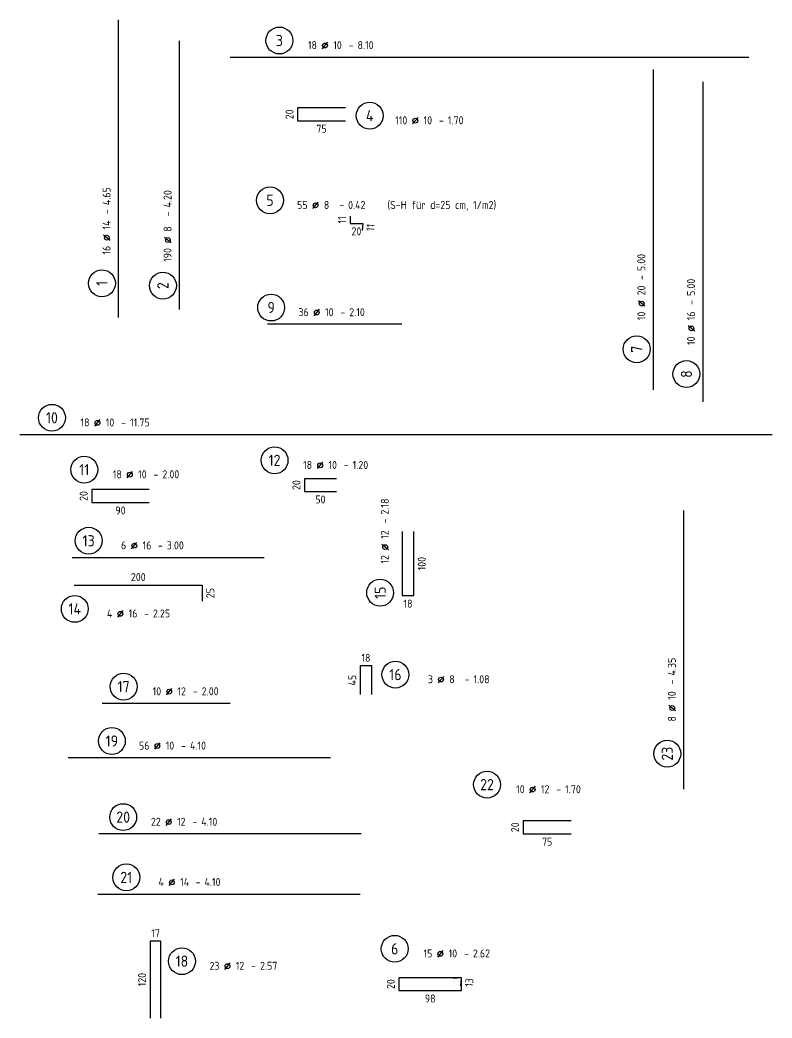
# Model space of a CAD drawing. Extents: x -17.6 to 69.1, y -6.7 to 29.7.
# Drawn here: x 57.32 to 69.07, y 12.55 to 28.14 of the extents above; entities that cross this region are included whole.
import ezdxf
from ezdxf.enums import TextEntityAlignment as Align

# ---------------------------------------------------------------- set-up
doc = ezdxf.new("R2010")
doc.units = 0
doc.header["$LTSCALE"] = 0.5
doc.linetypes.add('AUSGEZOGEN', pattern=[1000.01, 1000, 0.01])
doc.layers.add('RND', color=7, linetype='Continuous')
doc.styles.add('txt', font='isocp.shx')

# ---------------------------------------------------------------- blocks, each defined once
blk = doc.blocks.new('RND_AUSZ')
at = {"layer": 'RND', "color": 7, "linetype": 'Continuous'}
blk.add_line((1.341, 0.262), (1.509, 0.466), dxfattribs=at)
at = {"layer": 'RND', "color": 1, "linetype": 'Continuous'}
blk.add_circle((0, 0.52), 0.42, dxfattribs=at)
at = {"layer": 'RND', "color": 7, "linetype": 'Continuous'}
blk.add_circle((1.425, 0.364), 0.075, dxfattribs=at)
at = {"layer": 'RND', "color": 7, "linetype": 'Continuous', "style": 'txt'}
blk.add_text('-', height=0.25, dxfattribs=at).set_placement((2.163, 0.25))
at = {"layer": 'RND', "color": 1, "linetype": 'Continuous', "style": 'txt'}
blk.add_attdef('POS', text='', height=0.35, dxfattribs=at).set_placement((0, 0.52), align=Align.MIDDLE)
at = {"layer": 'RND', "color": 7, "linetype": 'Continuous', "style": 'txt'}
for tag, p in [('WIEOFT', (-0.536, 0.25)), ('STK', (1.174, 0.25))]:
    blk.add_attdef(tag, text='', height=0.25, dxfattribs=at).set_placement(p, align=Align.RIGHT)
for tag, p in [('DS', (1.683, 0.25)), ('LANG', (2.441, 0.25)), ('TEXT', (3.669, 0.25))]:
    blk.add_attdef(tag, p, '', height=0.25, dxfattribs=at)

msp = doc.modelspace()

# ---------------------------------------------------------------- linework, layer by layer
at = {"layer": 'RND', "color": 1, "linetype": 'AUSGEZOGEN'}
for points in [[(58.86, 23.492), (58.86, 28.142)], [(59.813, 23.617), (59.813, 27.817)], [(60.606, 27.561), (68.706, 27.561)], [(67.215, 22.366), (67.215, 27.366)], [(67.992, 22.175), (67.992, 27.175)], [(62.406, 26.768), (61.656, 26.768), (61.656, 26.568), (62.406, 26.568)], [(62.476, 25.075), (62.476, 24.965), (62.676, 24.965), (62.666, 24.856)], [(63.288, 23.39), (61.188, 23.39)], [(57.319, 21.668), (69.069, 21.668)], [(62.264, 20.977), (61.764, 20.977), (61.764, 20.777), (62.264, 20.777)], [(59.34, 20.806), (58.44, 20.806), (58.44, 20.606), (59.34, 20.606)], [(67.692, 16.129), (67.692, 20.479)], [(63.292, 20.15), (63.292, 19.15), (63.472, 19.15), (63.472, 20.15)], [(58.135, 19.748), (61.135, 19.748)], [(58.168, 19.315), (60.168, 19.315), (60.168, 19.065)], [(62.815, 17.604), (62.815, 18.054), (62.635, 18.054), (62.635, 17.604)], [(58.603, 17.469), (60.603, 17.469)], [(58.071, 16.62), (62.171, 16.62)], [(65.931, 15.632), (65.181, 15.632), (65.181, 15.432), (65.931, 15.432)], [(62.65, 15.431), (58.55, 15.431)], [(58.537, 14.49), (62.637, 14.49)], [(59.523, 12.553), (59.523, 13.753), (59.353, 13.753), (59.353, 12.553)], [(64.208, 13.054), (64.219, 13.183), (63.239, 13.183), (63.239, 12.983), (64.219, 12.983), (64.219, 13.183), (64.09, 13.172)]]:
    msp.add_lwpolyline(points, dxfattribs=at)

# ---------------------------------------------------------------- block references
at = {"layer": 'RND', "color": 7, "linetype": 'AUSGEZOGEN', "xscale": 0.5, "yscale": 0.5, "zscale": 0.5}
for p, values in [((61.373, 27.561), {'POS': '3', 'STK': '18', 'DS': '10', 'LANG': '8.10'}), ((62.784, 26.387), {'POS': '4', 'STK': '110', 'DS': '10', 'LANG': '1.70'}), ((61.226, 25.065), {'POS': '5', 'STK': '55', 'DS': '8', 'LANG': '0.42', 'TEXT': '(S-H für d=25 cm, 1/m2)'}), ((61.244, 23.39), {'POS': '9', 'STK': '36', 'DS': '10', 'LANG': '2.10'}), ((57.819, 21.668), {'POS': '10', 'STK': '18', 'DS': '10', 'LANG': '11.75'}), ((61.297, 21.004), {'POS': '12', 'STK': '18', 'DS': '10', 'LANG': '1.20'}), ((58.324, 20.858), {'POS': '11', 'STK': '18', 'DS': '10', 'LANG': '2.00'}), ((58.176, 18.684), {'POS': '14', 'STK': '4', 'DS': '16', 'LANG': '2.25'}), ((63.185, 17.657), {'POS': '16', 'STK': '3', 'DS': '8', 'LANG': '1.08'}), ((58.755, 16.62), {'POS': '19', 'STK': '56', 'DS': '10', 'LANG': '4.10'}), ((64.617, 15.939), {'POS': '22', 'STK': '10', 'DS': '12', 'LANG': '1.70'}), ((58.932, 15.431), {'POS': '20', 'STK': '22', 'DS': '12', 'LANG': '4.10'}), ((58.981, 14.49), {'POS': '21', 'STK': '4', 'DS': '14', 'LANG': '4.10'}), ((63.175, 13.374), {'POS': '6', 'STK': '15', 'DS': '10', 'LANG': '2.62'}), ((59.85, 13.181), {'POS': '18', 'STK': '23', 'DS': '12', 'LANG': '2.57'})]:
    msp.add_blockref('RND_AUSZ', p, dxfattribs=at).add_auto_attribs(values)
at = {"layer": 'RND', "color": 7, "linetype": 'AUSGEZOGEN', "xscale": 0.5, "yscale": 0.5, "zscale": 0.5, "rotation": 90}
for p, values in [((58.86, 24.028), {'POS': '1', 'STK': '16', 'DS': '14', 'LANG': '4.65'}), ((59.813, 23.992), {'POS': '2', 'STK': '190', 'DS': '8', 'LANG': '4.20'}), ((67.992, 22.611), {'POS': '8', 'STK': '10', 'DS': '16', 'LANG': '5.00'}), ((63.207, 19.196), {'POS': '15', 'STK': '12', 'DS': '12', 'LANG': '2.18'})]:
    msp.add_blockref('RND_AUSZ', p, dxfattribs=at).add_auto_attribs(values)
at = {"layer": 'RND', "color": 1, "linetype": 'AUSGEZOGEN', "xscale": 0.5, "yscale": 0.5, "zscale": 0.5, "rotation": 90}
for p, values in [((67.215, 22.999), {'POS': '7', 'STK': '10', 'DS': '20', 'LANG': '5.00'}), ((67.692, 16.682), {'POS': '23', 'STK': '8', 'DS': '10', 'LANG': '4.35'})]:
    msp.add_blockref('RND_AUSZ', p, dxfattribs=at).add_auto_attribs(values)
at = {"layer": 'RND', "color": 1, "linetype": 'AUSGEZOGEN', "xscale": 0.5, "yscale": 0.5, "zscale": 0.5}
for p, values in [((58.393, 19.748), {'POS': '13', 'STK': '6', 'DS': '16', 'LANG': '3.00'}), ((58.939, 17.469), {'POS': '17', 'STK': '10', 'DS': '12', 'LANG': '2.00'})]:
    msp.add_blockref('RND_AUSZ', p, dxfattribs=at).add_auto_attribs(values)

# ---------------------------------------------------------------- texts
at = {"layer": 'RND', "color": 7, "linetype": 'AUSGEZOGEN', "style": 'txt'}
for s, rotation, p in [('20', 90, (61.531, 26.668)), ('11', 90, (62.351, 25.02)), ('11', 85, (62.795, 24.9)), ('20', 90, (61.639, 20.877)), ('20', 90, (58.315, 20.706)), ('100', 90, (63.597, 19.65)), ('25', 90, (60.293, 19.19)), ('45', 90, (62.51, 17.829)), ('20', 90, (65.056, 15.532)), ('120', 90, (59.228, 13.153)), ('20', 90, (63.114, 13.083)), ('13', 84.9999, (64.338, 13.108))]:
    msp.add_text(s, height=0.125, rotation=rotation, dxfattribs=at).set_placement(p, align=Align.MIDDLE)
for s, p in [('75', (62.031, 26.443)), ('20', (62.576, 24.84)), ('50', (62.014, 20.652)), ('90', (58.89, 20.481)), ('200', (59.168, 19.44)), ('18', (63.382, 19.025)), ('18', (62.725, 18.179)), ('75', (65.556, 15.307)), ('17', (59.438, 13.878)), ('98', (63.729, 12.858))]:
    msp.add_text(s, height=0.125, dxfattribs=at).set_placement(p, align=Align.MIDDLE)

doc.saveas('drawing.dxf')
